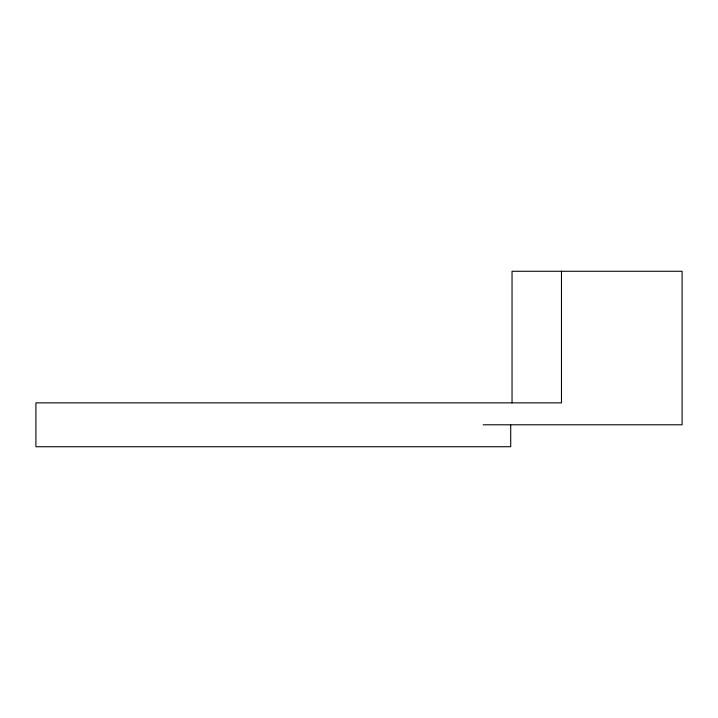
<?xml version="1.0" encoding="UTF-8"?>
<svg xmlns="http://www.w3.org/2000/svg" width="718" height="718" viewBox="0 0 718 718"><rect width="100%" height="100%" fill="white"/><g stroke="black" fill="none" stroke-linecap="round" stroke-linejoin="round"><path stroke-width="1.08" d="M483.178 424.796L682.1 424.796L682.1 271.269L512.042 271.269L512.042 402.861M561.476 271.269L561.476 402.861L35.9 402.861L35.9 446.731L510.713 446.731L510.713 424.796"/></g></svg>
